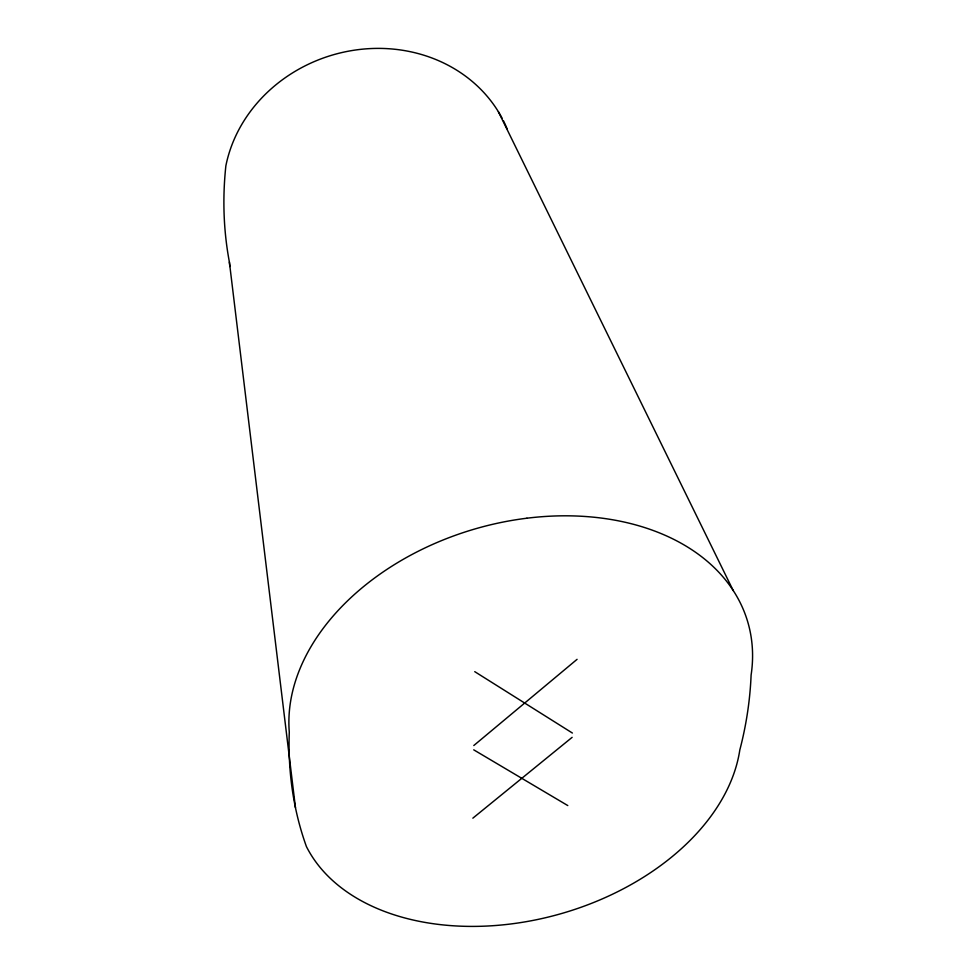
<?xml version="1.0" encoding="UTF-8"?>
<svg xmlns="http://www.w3.org/2000/svg" width="975" height="975" viewBox="0 0 975 975"><rect width="100%" height="100%" fill="white"/><g stroke="black" fill="none" stroke-linecap="round" stroke-linejoin="round"><path stroke-width="1.46" d="M473.789 745.534L577.078 659.332M472.851 818.171L572.13 737.344M473.728 749.836L567.791 805.569M474.74 671.653L572.398 733.042M498.383 111.723L733.261 590.655M502.04 118.097A147.591 133.063 -16.9 0 0 350.829 50.749A147.591 133.063 -16.9 0 0 225.871 165.799A404.808 344.772 -33.5 0 0 229.381 262.031L295.474 807.727M503.405 120.717A147.591 133.063 -16.9 0 1 507.085 128.761M229.893 266.553A144.02 126.701 -15.5 0 1 229.381 262.031M526.902 518.212A236.693 166.457 -16.5 0 0 289.283 732.152A647.339 425.624 -26 0 0 306.418 846.568A227.626 153.94 -15.8 0 0 541.661 918.608A227.626 153.94 -15.8 0 0 739.806 749.994A698.88 487.817 -3.4 0 0 751.103 675.066A236.693 166.457 -16.5 0 0 526.902 518.212"/></g></svg>
